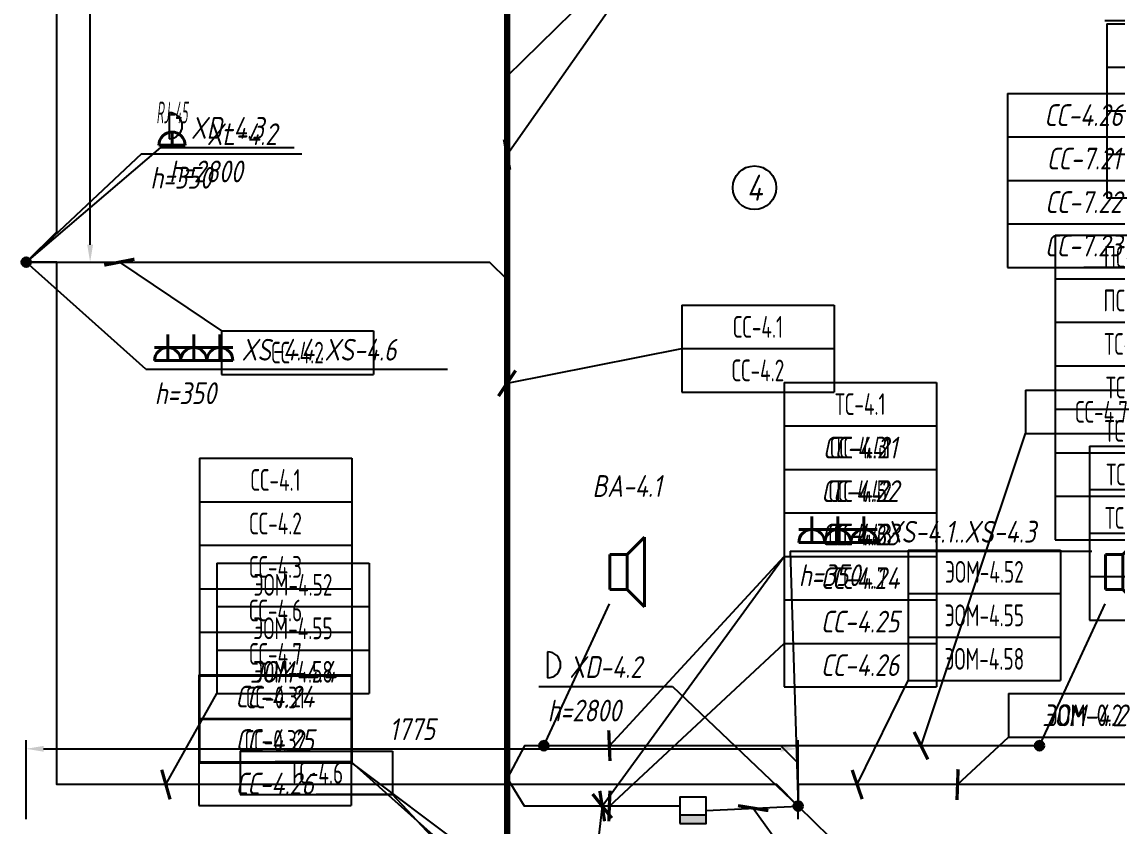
# Model space of a CAD drawing. Header units: millimetres. Extents: x -8189 to 16488, y -6763 to 17206.
# Drawn here: x 8941 to 11459, y 10334 to 12183 of the extents above; entities that cross this region are included whole.
import ezdxf
from ezdxf.enums import TextEntityAlignment as Align

# ---------------------------------------------------------------- set-up
doc = ezdxf.new("R2010")
doc.units = ezdxf.units.MM
for name, color, linetype in [('01 Экспликация', 7, 'Continuous'), ('02 Розетки', 7, 'Continuous'), ('03 Стационарное ЭО', 7, 'Continuous'), ('04 Освещение', 7, 'Continuous'), ('05 Слаботочка', 7, 'Continuous'), ('06 Авт-ка климата', 7, 'Continuous'), ('07 Авт-ка общая', 7, 'Continuous'), ('08 Пож. и техн. сигн.', 7, 'Continuous'), ('10 Привязка', 7, 'Continuous'), ('12 Трассы и коробки 220', 7, 'Continuous'), ('13 Трассы и коробки слаботочки', 7, 'Continuous')]:
    doc.layers.add(name, color=color, linetype=linetype)
doc.layers.add('11 Привязка размеры', color=7, linetype='Continuous', plot=False)
doc.styles.add('GOST typeA', font='GOST_A.TTF')
doc.styles.get("Standard").update_dxf_attribs({"font": 'arial.ttf'})
doc.styles.add('ГОСТ-ISOCPEUR', font='isocpeui.ttf', dxfattribs={"width": 0.8})
doc.linetypes.add('220V_LINE', pattern='A,0.2,-0.05,["~220V",Standard,S=0.1,R=0,X=0,Y=-0.05],-0.4,0.1', length=0.75)
doc.dimstyles.new('ISO-25', dxfattribs={"dimtxt": 2.5, "dimasz": 2.5, "dimexe": 1.25, "dimexo": 0.625, "dimtad": 1, "dimtxsty": 'Standard', "dimcen": 2.5, "dimadec": 0, "dimazin": 0, "dimtfac": 1, "dimtmove": 0, "dimatfit": 3, "dimfxl": 1, "dimarcsym": 0})

# ---------------------------------------------------------------- blocks, each defined once
blk = doc.blocks.new('громкоговоритель')
at = {"color": 0, "lineweight": -2}
for p, q in [((2, 2), (4, 4)), ((4, 4), (4, -4)), ((0, -2), (0, 2)), ((0, 2), (2, 2)), ((2, 2), (2, -2)), ((2, -2), (0, -2)), ((2, -2), (4, -4))]:
    blk.add_line(p, q, dxfattribs=at)
blk = doc.blocks.new('шкаф')
blk.add_hatch(color=256).paths.add_polyline_path([(3, 0), (3, 1), (0, 1), (0, 0)])
blk.add_line((0, 1), (3, 1))
blk.add_lwpolyline([(0, 0), (3, 0), (3, 3), (0, 3)], close=True)
blk = doc.blocks.new('розетка скрытая трехполюсная')
at = {"color": 0, "lineweight": -2}
for p, q in [((0, 0), (0, 3)), ((-1.5, 1.5), (1.5, 1.5)), ((-1.5, 0), (1.5, 0))]:
    blk.add_line(p, q, dxfattribs=at)
blk.add_arc((0, 0), 1.5, 0, 180, dxfattribs=at)
blk = doc.blocks.new('*D129')
at = {"layer": '11 Привязка размеры', "color": 0, "lineweight": -2}
for p, q in [((8951.2, 14430.1), (9118.1, 14430.1)), ((9098.1, 11670.4), (9098.1, 14390.1)), ((8951.2, 11630.4), (9118.1, 11630.4))]:
    blk.add_line(p, q, dxfattribs=at)
at = {"layer": '11 Привязка размеры', "color": 0}
for points in [[(9104.8, 14390.1), (9091.4, 14390.1), (9098.1, 14430.1)], [(9091.4, 11670.4), (9104.8, 11670.4), (9098.1, 11630.4)]]:
    blk.add_solid(points, dxfattribs=at)
at = {"layer": 'Defpoints', "color": 0}
for p in [(8951.2, 14430.1), (9098.1, 14430.1), (8951.2, 11630.4)]:
    blk.add_point(p, dxfattribs=at)
at = {"layer": '11 Привязка размеры', "color": 0, "insert": (9053.1, 13025.3), "char_height": 50, "attachment_point": 5, "rotation": 90, "style": 'ГОСТ-ISOCPEUR'}
blk.add_mtext('2800', dxfattribs=at)
blk = doc.blocks.new('*D130')
at = {"layer": '11 Привязка размеры', "color": 0, "lineweight": -2}
for p, q in [((8951.2, 10350.1), (8951.2, 10531.7)), ((10726.2, 10350.1), (10726.2, 10531.7)), ((8991.2, 10511.7), (10686.2, 10511.7))]:
    blk.add_line(p, q, dxfattribs=at)
at = {"layer": '11 Привязка размеры', "color": 0}
for points in [[(8991.2, 10518.4), (8991.2, 10505), (8951.2, 10511.7)], [(10686.2, 10505), (10686.2, 10518.4), (10726.2, 10511.7)]]:
    blk.add_solid(points, dxfattribs=at)
at = {"layer": 'Defpoints', "color": 0}
for p in [(10726.2, 10511.7), (8951.2, 10350.1), (10726.2, 10350.1)]:
    blk.add_point(p, dxfattribs=at)
at = {"layer": '11 Привязка размеры', "color": 0, "insert": (9838.7, 10556.7), "char_height": 50, "attachment_point": 5, "style": 'ГОСТ-ISOCPEUR'}
blk.add_mtext('1775', dxfattribs=at)
blk = doc.blocks.new('розетка RJ-45')
at = {"color": 0, "lineweight": -2}
for p, q in [((0, 0), (0, 1.5)), ((-1.5, 0), (1.5, 0))]:
    blk.add_line(p, q, dxfattribs=at)
blk.add_arc((0, 0), 1.5, 0, 180, dxfattribs=at)
at = {"color": 0, "lineweight": -2, "style": 'ГОСТ-ISOCPEUR', "width": 0.4}
blk.add_text('RJ-45', height=2.5, dxfattribs=at).set_placement((0, 2.5), align=Align.CENTER)
blk = doc.blocks.new('коробка коммутационная')
at = {"color": 0}
blk.add_line((0, 3), (0, 0), dxfattribs=at)
blk.add_arc((0, 1.5), 1.5, 270, 90, dxfattribs=at)
blk = doc.blocks.new('*T235')
at = {"layer": '02 Розетки', "color": 0, "lineweight": -2}
for p, q in [((0, 0), (350, 0)), ((0, 0), (0, -100)), ((350, 0), (350, -100)), ((0, -100), (350, -100))]:
    blk.add_line(p, q, dxfattribs=at)
at = {"layer": '02 Розетки', "color": 0, "insert": (175, -50), "char_height": 50, "width": 330, "attachment_point": 5, "style": 'ГОСТ-ISOCPEUR'}
blk.add_mtext('{ЭОМ-4.2}', dxfattribs=at)
blk = doc.blocks.new('*T236')
at = {"layer": '02 Розетки', "color": 0, "lineweight": -2}
for p, q in [((0, 0), (350, 0)), ((0, 0), (0, -100)), ((350, 0), (350, -100)), ((0, -100), (350, -100))]:
    blk.add_line(p, q, dxfattribs=at)
at = {"layer": '02 Розетки', "color": 0, "insert": (175, -50), "char_height": 50, "width": 330, "attachment_point": 5, "style": 'ГОСТ-ISOCPEUR'}
blk.add_mtext('{ЭОМ-4.4}', dxfattribs=at)
blk = doc.blocks.new('*T298')
at = {"layer": '03 Стационарное ЭО', "color": 0, "lineweight": -2}
for p, q in [((0, 0), (350, 0)), ((0, 0), (0, -100)), ((350, 0), (350, -100)), ((0, -100), (350, -100))]:
    blk.add_line(p, q, dxfattribs=at)
at = {"layer": '03 Стационарное ЭО', "color": 0, "insert": (175, -50), "char_height": 50, "width": 330, "attachment_point": 5, "style": 'GOST typeA'}
blk.add_mtext('{\\W0.9;ЭОМ-0.2}', dxfattribs=at)
blk = doc.blocks.new('*T364')
at = {"layer": '04 Освещение', "color": 0, "lineweight": -2}
for p, q in [((0, 0), (350, 0)), ((0, 0), (0, -300)), ((350, 0), (350, -300)), ((0, -100), (350, -100)), ((0, -200), (350, -200)), ((0, -300), (350, -300))]:
    blk.add_line(p, q, dxfattribs=at)
at = {"layer": '04 Освещение', "color": 0, "char_height": 50, "width": 330, "attachment_point": 5, "style": 'GOST typeA'}
for s, insert in [('{\\W0.8;ЭОМ-4.52}', (175, -50)), ('{\\W0.8;ЭОМ-4.55}', (175, -150)), ('{\\W0.8;ЭОМ-4.58}', (175, -250))]:
    blk.add_mtext(s, dxfattribs=dict(at, insert=insert))
blk = doc.blocks.new('*T365')
at = {"layer": '04 Освещение', "color": 0, "lineweight": -2}
for p, q in [((0, 0), (350, 0)), ((0, 0), (0, -300)), ((350, 0), (350, -300)), ((0, -100), (350, -100)), ((0, -200), (350, -200)), ((0, -300), (350, -300))]:
    blk.add_line(p, q, dxfattribs=at)
at = {"layer": '04 Освещение', "color": 0, "char_height": 50, "width": 330, "attachment_point": 5, "style": 'GOST typeA'}
for s, insert in [('{\\W0.8;ЭОМ-4.52}', (175, -50)), ('{\\W0.8;ЭОМ-4.55}', (175, -150)), ('{\\W0.8;ЭОМ-4.58}', (175, -250))]:
    blk.add_mtext(s, dxfattribs=dict(at, insert=insert))
blk = doc.blocks.new('*T368')
at = {"layer": '04 Освещение', "color": 0, "lineweight": -2}
for p, q in [((0, 0), (350, 0)), ((0, 0), (0, -400)), ((350, 0), (350, -400)), ((0, -100), (350, -100)), ((0, -200), (350, -200)), ((0, -300), (350, -300)), ((0, -400), (350, -400))]:
    blk.add_line(p, q, dxfattribs=at)
at = {"layer": '04 Освещение', "color": 0, "char_height": 50, "width": 330, "attachment_point": 5, "style": 'GOST typeA'}
for s, insert in [('{\\W0.8;ЭОМ-4.51}', (175, -50)), ('{\\W0.8;ЭОМ-4.53}', (175, -150)), ('{\\W0.8;ЭОМ-4.56}', (175, -250)), ('{\\W0.8;ЭОМ-4.60}', (175, -350))]:
    blk.add_mtext(s, dxfattribs=dict(at, insert=insert))
blk = doc.blocks.new('*T409')
at = {"layer": '04 Освещение', "color": 0, "lineweight": -2}
for p, q in [((0, 0), (350, 0)), ((0, 0), (0, -400)), ((350, 0), (350, -400)), ((0, -100), (350, -100)), ((0, -200), (350, -200)), ((0, -300), (350, -300)), ((0, -400), (350, -400))]:
    blk.add_line(p, q, dxfattribs=at)
at = {"layer": '04 Освещение', "color": 0, "char_height": 50, "width": 330, "attachment_point": 5, "style": 'GOST typeA'}
for s, insert in [('{\\W0.8;ЭОМ-4.51}', (175, -50)), ('{\\W0.8;ЭОМ-4.53}', (175, -150)), ('{\\W0.8;ЭОМ-4.59}', (175, -250)), ('{\\W0.8;ЭОМ-4.60}', (175, -350))]:
    blk.add_mtext(s, dxfattribs=dict(at, insert=insert))
blk = doc.blocks.new('*T480')
at = {"layer": '07 Авт-ка общая', "color": 0, "lineweight": -2}
for p, q in [((0, 0), (350, 0)), ((0, 0), (0, -300)), ((350, 0), (350, -300)), ((0, -100), (350, -100)), ((0, -200), (350, -200)), ((0, -300), (350, -300))]:
    blk.add_line(p, q, dxfattribs=at)
at = {"layer": '07 Авт-ка общая', "color": 0, "char_height": 50, "width": 330, "attachment_point": 5, "style": 'GOST typeA'}
for s, insert in [('{\\W0.8;СС-4.41}', (175, -50)), ('{\\W0.8;СС-4.42}', (175, -150)), ('{\\W0.8;СС-4.43}', (175, -250))]:
    blk.add_mtext(s, dxfattribs=dict(at, insert=insert))
blk = doc.blocks.new('*T556')
at = {"layer": '06 Авт-ка климата', "color": 0, "lineweight": -2}
for p, q in [((0, 0), (350, 0)), ((0, 0), (0, -600)), ((350, 0), (350, -600)), ((0, -100), (350, -100)), ((0, -200), (350, -200)), ((0, -300), (350, -300)), ((0, -400), (350, -400)), ((0, -500), (350, -500)), ((0, -600), (350, -600))]:
    blk.add_line(p, q, dxfattribs=at)
at = {"layer": '06 Авт-ка климата', "color": 0, "char_height": 50, "width": 330, "attachment_point": 5, "style": 'ГОСТ-ISOCPEUR'}
for s, insert in [('{СС-4.21}', (175, -50)), ('{СС-4.22}', (175, -150)), ('{СС-4.23}', (175, -250)), ('{СС-4.24}', (175, -350)), ('{СС-4.25}', (175, -450)), ('{СС-4.26}', (175, -550))]:
    blk.add_mtext(s, dxfattribs=dict(at, insert=insert))
blk = doc.blocks.new('*T561')
at = {"layer": '06 Авт-ка климата', "color": 0, "lineweight": -2}
for p, q in [((0, 0), (350, 0)), ((0, 0), (0, -400)), ((350, 0), (350, -400)), ((0, -100), (350, -100)), ((0, -200), (350, -200)), ((0, -300), (350, -300)), ((0, -400), (350, -400))]:
    blk.add_line(p, q, dxfattribs=at)
at = {"layer": '06 Авт-ка климата', "color": 0, "char_height": 50, "width": 330, "attachment_point": 5, "style": 'ГОСТ-ISOCPEUR'}
for s, insert in [('{СС-4.26}', (175, -50)), ('{СС-7.21}', (175, -150)), ('{СС-7.22}', (175, -250)), ('{СС-7.23}', (175, -350))]:
    blk.add_mtext(s, dxfattribs=dict(at, insert=insert))
blk = doc.blocks.new('*T612')
at = {"layer": '06 Авт-ка климата', "color": 0, "lineweight": -2}
for p, q in [((0, 0), (350, 0)), ((0, 0), (0, -300)), ((350, 0), (350, -300)), ((0, -100), (350, -100)), ((0, -200), (350, -200)), ((0, -300), (350, -300))]:
    blk.add_line(p, q, dxfattribs=at)
at = {"layer": '06 Авт-ка климата', "color": 0, "char_height": 50, "width": 330, "attachment_point": 5, "style": 'ГОСТ-ISOCPEUR'}
for s, insert in [('{СС-4.24}', (175, -50)), ('{СС-4.25}', (175, -150)), ('{СС-4.26}', (175, -250))]:
    blk.add_mtext(s, dxfattribs=dict(at, insert=insert))
blk = doc.blocks.new('*T654')
at = {"layer": '05 Слаботочка', "color": 0, "lineweight": -2}
for p, q in [((0, 0), (350, 0)), ((0, 0), (0, -200)), ((350, 0), (350, -200)), ((0, -100), (350, -100)), ((0, -200), (350, -200))]:
    blk.add_line(p, q, dxfattribs=at)
at = {"layer": '05 Слаботочка', "color": 0, "char_height": 50, "width": 330, "attachment_point": 5, "style": 'GOST typeA'}
for s, insert in [('{\\W0.8;СС-4.1}', (175, -50)), ('{\\W0.8;СС-4.2}', (175, -150))]:
    blk.add_mtext(s, dxfattribs=dict(at, insert=insert))
blk = doc.blocks.new('*T655')
at = {"layer": '05 Слаботочка', "color": 0, "lineweight": -2}
for p, q in [((0, 0), (350, 0)), ((0, 0), (0, -700)), ((350, 0), (350, -700)), ((0, -100), (350, -100)), ((0, -200), (350, -200)), ((0, -300), (350, -300)), ((0, -400), (350, -400)), ((0, -500), (350, -500)), ((0, -600), (350, -600)), ((0, -700), (350, -700))]:
    blk.add_line(p, q, dxfattribs=at)
at = {"layer": '05 Слаботочка', "color": 0, "char_height": 50, "width": 330, "attachment_point": 5, "style": 'GOST typeA'}
for s, insert in [('{\\W0.8;СС-4.1}', (175, -50)), ('{\\W0.8;СС-4.2}', (175, -150)), ('{\\W0.8;СС-4.3}', (175, -250)), ('{\\W0.8;СС-4.6}', (175, -350)), ('{\\W0.8;СС-4.7}', (175, -450)), ('{\\W0.8;СС-0.31}', (175, -550)), ('{\\W0.8;СС-0.32}', (175, -650))]:
    blk.add_mtext(s, dxfattribs=dict(at, insert=insert))
blk = doc.blocks.new('*T656')
at = {"layer": '05 Слаботочка', "color": 0, "lineweight": -2}
for p, q in [((0, 0), (350, 0)), ((0, 0), (0, -100)), ((350, 0), (350, -100)), ((0, -100), (350, -100))]:
    blk.add_line(p, q, dxfattribs=at)
at = {"layer": '05 Слаботочка', "color": 0, "insert": (175, -50), "char_height": 50, "width": 330, "attachment_point": 5, "style": 'GOST typeA'}
blk.add_mtext('{\\W0.8;СС-4.2}', dxfattribs=at)
blk = doc.blocks.new('*T657')
at = {"layer": '05 Слаботочка', "color": 0, "lineweight": -2}
for p, q in [((0, 0), (350, 0)), ((0, 0), (0, -200)), ((350, 0), (350, -200)), ((0, -100), (350, -100)), ((0, -200), (350, -200))]:
    blk.add_line(p, q, dxfattribs=at)
at = {"layer": '05 Слаботочка', "color": 0, "char_height": 50, "width": 330, "attachment_point": 5, "style": 'GOST typeA'}
for s, insert in [('{\\W0.8;СС-4.3}', (175, -50)), ('{\\W0.8;СС-4.7}', (175, -150))]:
    blk.add_mtext(s, dxfattribs=dict(at, insert=insert))
blk = doc.blocks.new('*T666')
at = {"layer": '05 Слаботочка', "color": 0, "lineweight": -2}
for p, q in [((0, 0), (350, 0)), ((0, 0), (0, -100)), ((350, 0), (350, -100)), ((0, -100), (350, -100))]:
    blk.add_line(p, q, dxfattribs=at)
at = {"layer": '05 Слаботочка', "color": 0, "insert": (175, -50), "char_height": 50, "width": 330, "attachment_point": 5, "style": 'GOST typeA'}
blk.add_mtext('{\\W0.8;СС-4.7}', dxfattribs=at)
blk = doc.blocks.new('*T716')
at = {"layer": '08 Пож. и техн. сигн.', "color": 0, "lineweight": -2}
for p, q in [((0, 0), (350, 0)), ((0, 0), (0, -400)), ((350, 0), (350, -400)), ((0, -100), (350, -100)), ((0, -200), (350, -200)), ((0, -300), (350, -300)), ((0, -400), (350, -400))]:
    blk.add_line(p, q, dxfattribs=at)
at = {"layer": '08 Пож. и техн. сигн.', "color": 0, "char_height": 50, "width": 330, "attachment_point": 5, "style": 'GOST typeA'}
for s, insert in [('{\\W0.8;ТС-4.1}', (175, -50)), ('{\\W0.8;ТС-4.3}', (175, -150)), ('{\\W0.8;ТС-4.5}', (175, -250)), ('{\\W0.8;ТС-4.6}', (175, -350))]:
    blk.add_mtext(s, dxfattribs=dict(at, insert=insert))
blk = doc.blocks.new('*T741')
at = {"layer": '08 Пож. и техн. сигн.', "color": 0, "lineweight": -2}
for p, q in [((0, 0), (350, 0)), ((0, 0), (0, -700)), ((350, 0), (350, -700)), ((0, -100), (350, -100)), ((0, -200), (350, -200)), ((0, -300), (350, -300)), ((0, -400), (350, -400)), ((0, -500), (350, -500)), ((0, -600), (350, -600)), ((0, -700), (350, -700))]:
    blk.add_line(p, q, dxfattribs=at)
at = {"layer": '08 Пож. и техн. сигн.', "color": 0, "char_height": 50, "width": 330, "attachment_point": 5, "style": 'GOST typeA'}
for s, insert in [('{\\W0.8;ПС-0.3}', (175, -50)), ('{\\W0.8;ПС-0.4}', (175, -150)), ('{\\W0.8;ТС-4.6}', (175, -250)), ('{\\W0.8;ТС-8.1}', (175, -350)), ('{\\W0.8;ТС-8.2}', (175, -450)), ('{\\W0.8;ТС-7.1}', (175, -550)), ('{\\W0.8;ТС-7.2}', (175, -650))]:
    blk.add_mtext(s, dxfattribs=dict(at, insert=insert))
blk = doc.blocks.new('*T773')
at = {"layer": '08 Пож. и техн. сигн.', "color": 0, "lineweight": -2}
for p, q in [((0, 0), (350, 0)), ((0, 0), (0, -100)), ((350, 0), (350, -100)), ((0, -100), (350, -100))]:
    blk.add_line(p, q, dxfattribs=at)
at = {"layer": '08 Пож. и техн. сигн.', "color": 0, "insert": (175, -50), "char_height": 50, "width": 330, "attachment_point": 5, "style": 'GOST typeA'}
blk.add_mtext('{\\W0.8;ТС-4.6}', dxfattribs=at)

msp = doc.modelspace()

# ---------------------------------------------------------------- hatches: boundary and pattern name
at = {"layer": '05 Слаботочка'}
for points in [[(10131.2, 10518.9, 1), (10151.2, 10518.9, 1)], [(11271.2, 10518.9, 1), (11291.2, 10518.9, 1)]]:
    msp.add_hatch(color=256, dxfattribs=at).paths.add_polyline_path(points)
at = {"layer": '10 Привязка'}
for points in [[(8941.2, 11630.4, 1), (8961.2, 11630.4, 1)], [(10716.2, 10380.1, 1), (10736.2, 10380.1, 1)]]:
    msp.add_hatch(color=256, dxfattribs=at).paths.add_polyline_path(points)

# ---------------------------------------------------------------- linework, layer by layer
at = {"layer": '01 Экспликация'}
msp.add_circle((10625.6, 11801.6), 50, dxfattribs=at)
at = {"layer": '02 Розетки'}
for p, q in [((9226.4, 11384.2), (8951.2, 11630.4)), ((9226.4, 11384.2), (9920, 11384.2)), ((10707.5, 10965.7), (11401.1, 10965.7)), ((10707.5, 10965.7), (10726.2, 10380.1))]:
    msp.add_line(p, q, dxfattribs=at)
at = {"layer": '03 Стационарное ЭО', "linetype": '220V_LINE', "ltscale": 200}
msp.add_line((10514.3, 10370.2), (10726.2, 10380.1), dxfattribs=at)
at = {"layer": '05 Слаботочка'}
for p, q in [((9216.4, 11879.5), (8951.2, 11630.4)), ((9216.4, 11879.5), (9585, 11879.5)), ((10141.2, 10518.9), (10292.3, 10844.8)), ((11281.2, 10518.9), (11432.3, 10844.8)), ((10726.2, 10380.1), (10916.7, 10193.4))]:
    msp.add_line(p, q, dxfattribs=at)
for points in [[(8951.2, 11630.4), (10016.7, 11630.4), (10056.7, 11590.4)], [(11281.2, 10518.9), (10096.7, 10518.9), (10056.7, 10443.6)], [(10726.2, 10380.1), (10726.2, 10478.9), (10686.2, 10518.9)]]:
    msp.add_lwpolyline(points, dxfattribs=at)
at = {"layer": '05 Слаботочка', "lineweight": 40}
for centre in [(10141.2, 10518.9), (11281.2, 10518.9)]:
    msp.add_circle(centre, 10, dxfattribs=at)
at = {"layer": '10 Привязка', "lineweight": 40}
for centre in [(8951.2, 11630.4), (10726.2, 10380.1)]:
    msp.add_circle(centre, 10, dxfattribs=at)
at = {"layer": '12 Трассы и коробки 220'}
for p, q in [((9260, 11894), (8951.2, 11630.4)), ((9260, 11894), (9567.3, 11894)), ((10130, 10654.7), (10437.3, 10654.7)), ((10437.3, 10654.7), (10726.2, 10380.1))]:
    msp.add_line(p, q, dxfattribs=at)
at = {"layer": '12 Трассы и коробки 220', "linetype": '220V_LINE', "ltscale": 200, "flags": 128}
for points in [[(8951.2, 11630.4), (9021.2, 11700.4), (9021.2, 13930.3), (8951.2, 13930.3)], [(12397.3, 10429.5), (10726.2, 10429.5), (10726.2, 10380.1), (10676.9, 10429.5), (9021.2, 10429.5), (9021.2, 11630.4), (8951.2, 11630.4)]]:
    msp.add_lwpolyline(points, dxfattribs=at)
at = {"layer": '13 Трассы и коробки слаботочки', "lineweight": 100}
msp.add_lwpolyline([(10056.7, 14207.6), (10056.7, 10036.5)], dxfattribs=at)
at = {"layer": '13 Трассы и коробки слаботочки'}
msp.add_lwpolyline([(10454.3, 10380.1), (10096.7, 10380.1), (10056.7, 10445)], dxfattribs=at)

# ---------------------------------------------------------------- block references
for name, p in [('*T409', (11435.5, 12178.4)), ('*T561', (11207.8, 12018.5)), ('*T741', (11316.8, 11692.3)), ('*T654', (10458.8, 11531.6)), ('*T656', (9400, 11472.5)), ('*T716', (10694, 11354.1)), ('*T666', (11248.9, 11336.3)), ('*T480', (10694, 11254.1)), ('*T556', (10694, 11254.1)), ('*T368', (11396.2, 11207.6)), ('*T655', (9349.6, 11179.7)), ('*T657', (10694, 11054.1)), ('*T364', (10979.2, 10968.5)), ('*T365', (9389.6, 10938.7)), ('*T236', (9389.6, 10738.7)), ('*T612', (9348.3, 10681.7)), ('*T235', (11210, 10638.7)), ('*T298', (11210, 10638.7)), ('*T773', (9443.2, 10506.6))]:
    msp.add_blockref(name, p)
at = {"lineweight": 40, "xscale": 20, "yscale": 20, "zscale": 20}
msp.add_blockref('шкаф', (10454.3, 10340.2), dxfattribs=at)
at = {"layer": '02 Розетки', "color": 1, "lineweight": 40, "xscale": 20, "yscale": 20, "zscale": 20}
for p in [(9276.4, 11404.2), (9336.4, 11404.2), (9396.4, 11404.2), (10757.5, 10985.7), (10817.5, 10985.7), (10877.5, 10985.7)]:
    msp.add_blockref('розетка скрытая трехполюсная', p, dxfattribs=at)
at = {"layer": '05 Слаботочка', "color": 6, "lineweight": 40, "xscale": 20, "yscale": 20, "zscale": 20}
msp.add_blockref('розетка RJ-45', (9286.4, 11899.5), dxfattribs=at)
at = {"layer": '05 Слаботочка', "lineweight": 40, "xscale": 20, "yscale": 20, "zscale": 20}
for p in [(10293, 10918.3), (11433, 10918.3)]:
    msp.add_blockref('громкоговоритель', p, dxfattribs=at)
at = {"layer": '12 Трассы и коробки 220', "xscale": 20, "yscale": 20, "zscale": 20}
for p in [(9280, 11914), (10150, 10674.7)]:
    msp.add_blockref('коробка коммутационная', p, dxfattribs=at)

# ---------------------------------------------------------------- texts
at = {"layer": '01 Экспликация', "style": 'ГОСТ-ISOCPEUR', "width": 0.8}
msp.add_text('4', height=60, dxfattribs=at).set_placement((10625.6, 11801.6), align=Align.MIDDLE)
at = {"layer": '02 Розетки', "linetype": 'Continuous', "style": 'ГОСТ-ISOCPEUR', "width": 0.8}
for s, p in [('XS-4.4..XS-4.6', (9446.4, 11404.2)), ('h=350', (9246.4, 11304.1)), ('XS-4.1..XS-4.3', (10927.5, 10985.7)), ('h=350', (10727.5, 10885.6))]:
    msp.add_text(s, height=50, dxfattribs=at).set_placement(p)
at = {"layer": '05 Слаботочка', "linetype": 'Continuous', "style": 'ГОСТ-ISOCPEUR', "width": 0.8}
for s, p in [('XL-4.2', (9366.4, 11899.5)), ('h=350', (9236.4, 11799.5))]:
    msp.add_text(s, height=50, dxfattribs=at).set_placement(p)
msp.add_text('BA-4.1', height=50, dxfattribs=at).set_placement((10412.2, 11090.8), align=Align.RIGHT)
at = {"layer": '12 Трассы и коробки 220', "linetype": 'Continuous', "style": 'ГОСТ-ISOCPEUR', "width": 0.8}
for s, p in [('XD-4.3', (9330, 11914)), ('h=2800', (9280, 11814)), ('XD-4.2', (10200, 10674.7)), ('h=2800', (10150, 10574.6))]:
    msp.add_text(s, height=50, dxfattribs=at).set_placement(p)

# ---------------------------------------------------------------- dimensions: what is measured, and where the dimension line sits
at = {"layer": '11 Привязка размеры'}
dim = msp.add_linear_dim(base=(9098.1, 14430.1), p1=(8951.2, 11630.4), p2=(8951.2, 14430.1), angle=90, dimstyle='ISO-25', override={"dimtxt": 50, "dimasz": 40, "dimexe": 20, "dimexo": 0, "dimgap": 20, "dimdec": 0, "dimtxsty": 'ГОСТ-ISOCPEUR'}, dxfattribs=at)
dim.commit()
dim.dimension.update_dxf_attribs({"geometry": '*D129', "text_midpoint": (9098.1, 13025.3), "dimtype": 160})
dim = msp.add_linear_dim(base=(10726.2, 10511.7), p1=(8951.2, 10350.1), p2=(10726.2, 10350.1), dimstyle='ISO-25', override={"dimtxt": 50, "dimasz": 40, "dimexe": 20, "dimexo": 0, "dimgap": 20, "dimdec": 0, "dimtxsty": 'ГОСТ-ISOCPEUR'}, dxfattribs=at)
dim.commit()
dim.dimension.update_dxf_attribs({"geometry": '*D130', "text_midpoint": (9838.7, 10556.7)})

# ---------------------------------------------------------------- leaders
at = {"layer": '02 Розетки'}
for points in [[(9272.3, 10429.5), (9389.6, 10638.7), (9564.6, 10638.7)], [(11092.6, 10429.5), (11210, 10538.7), (11385, 10538.7)]]:
    msp.add_leader(points, dimstyle='ISO-25', override={"dimasz": 50, "dimgap": 1, "dimtad": 0, "dimldrblk": 'ArchTick'}, dxfattribs=at)
at = {"layer": '03 Стационарное ЭО'}
for points in [[(11092.6, 10429.5), (11210, 10538.7), (11385, 10538.7)], [(10622.7, 10375.3), (10758.5, 10187.3), (10933.5, 10187.3)]]:
    msp.add_leader(points, dimstyle='ISO-25', override={"dimasz": 50, "dimgap": 1, "dimtad": 0, "dimldrblk": 'ArchTick'}, dxfattribs=at)
at = {"layer": '04 Освещение'}
for points in [[(10861.8, 10429.5), (10979.2, 10668.5), (11154.2, 10668.5)], [(9272.3, 10429.5), (9389.6, 10638.7), (9564.6, 10638.7)]]:
    msp.add_leader(points, dimstyle='ISO-25', override={"dimasz": 50, "dimgap": 1, "dimtad": 0, "dimldrblk": 'ArchTick'}, dxfattribs=at)
at = {"layer": '05 Слаботочка'}
for points in [[(12598.5, 11978.6), (11606.2, 12185.1), (11431.2, 12185.1)], [(9165.3, 11630.4), (9400, 11472.5), (9575, 11472.5)], [(10056.7, 11351.9), (10458.8, 11431.6), (10633.8, 11431.6)], [(11008.6, 10518.9), (11248.9, 11236.3), (11423.9, 11236.3)], [(10292, 10518.9), (10694, 10954.1), (10869, 10954.1)], [(10056.7, 10212), (9699.6, 10479.7), (9524.6, 10479.7)], [(10275.5, 10380.1), (10220.8, 9899.1), (10395.8, 9899.1)]]:
    msp.add_leader(points, dimstyle='ISO-25', override={"dimasz": 50, "dimgap": 1, "dimtad": 0, "dimldrblk": 'ArchTick'}, dxfattribs=at)
at = {"layer": '06 Авт-ка климата'}
for points in [[(12598.5, 11978.6), (11606.2, 12185.1), (11431.2, 12185.1)], [(12598.5, 11275.8), (11557.8, 11618.5), (11382.8, 11618.5)], [(10292, 10380.1), (10694, 10754.1), (10869, 10754.1)], [(10056.7, 10161.9), (9698.3, 10481.7), (9523.3, 10481.7)]]:
    msp.add_leader(points, dimstyle='ISO-25', override={"dimasz": 50, "dimgap": 1, "dimtad": 0, "dimldrblk": 'ArchTick'}, dxfattribs=at)
at = {"layer": '07 Авт-ка общая'}
for points in [[(10056.7, 11877.7), (10458.8, 12451.6), (10633.8, 12451.6)], [(10275.5, 10380.1), (10694, 10954.1), (10869, 10954.1)]]:
    msp.add_leader(points, dimstyle='ISO-25', override={"dimasz": 50, "dimgap": 1, "dimtad": 0, "dimldrblk": 'ArchTick'}, dxfattribs=at)
at = {"layer": '08 Пож. и техн. сигн.'}
for points in [[(10056.7, 12058.1), (10458.8, 12451.6), (10633.8, 12451.6)], [(10275.5, 10380.1), (10694, 10954.1), (10869, 10954.1)], [(10056.7, 10125.9), (9793.2, 10406.6), (9618.2, 10406.6)]]:
    msp.add_leader(points, dimstyle='ISO-25', override={"dimasz": 50, "dimgap": 1, "dimtad": 0, "dimldrblk": 'ArchTick'}, dxfattribs=at)

doc.saveas('drawing.dxf')
